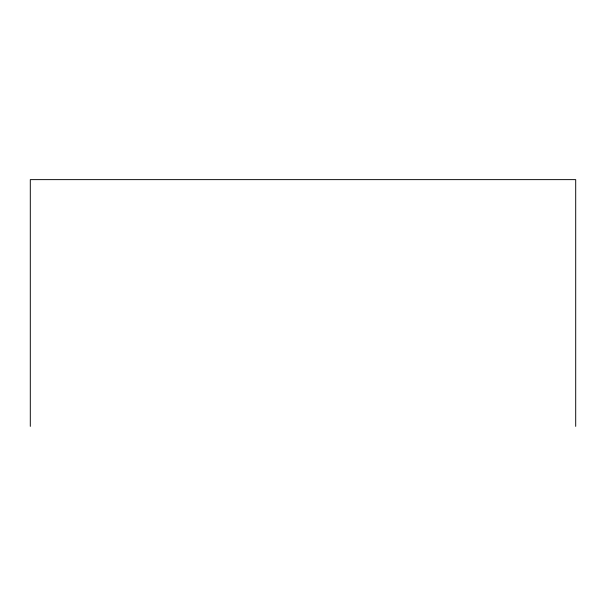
<?xml version="1.0" encoding="UTF-8"?>
<svg xmlns="http://www.w3.org/2000/svg" width="606" height="606" viewBox="0 0 606 606"><rect width="100%" height="100%" fill="white"/><g stroke="black" fill="none" stroke-linecap="round" stroke-linejoin="round"><path stroke-width="0.91" d="M575.7 426.374L575.7 179.626L30.3 179.626L30.3 426.374"/></g></svg>
